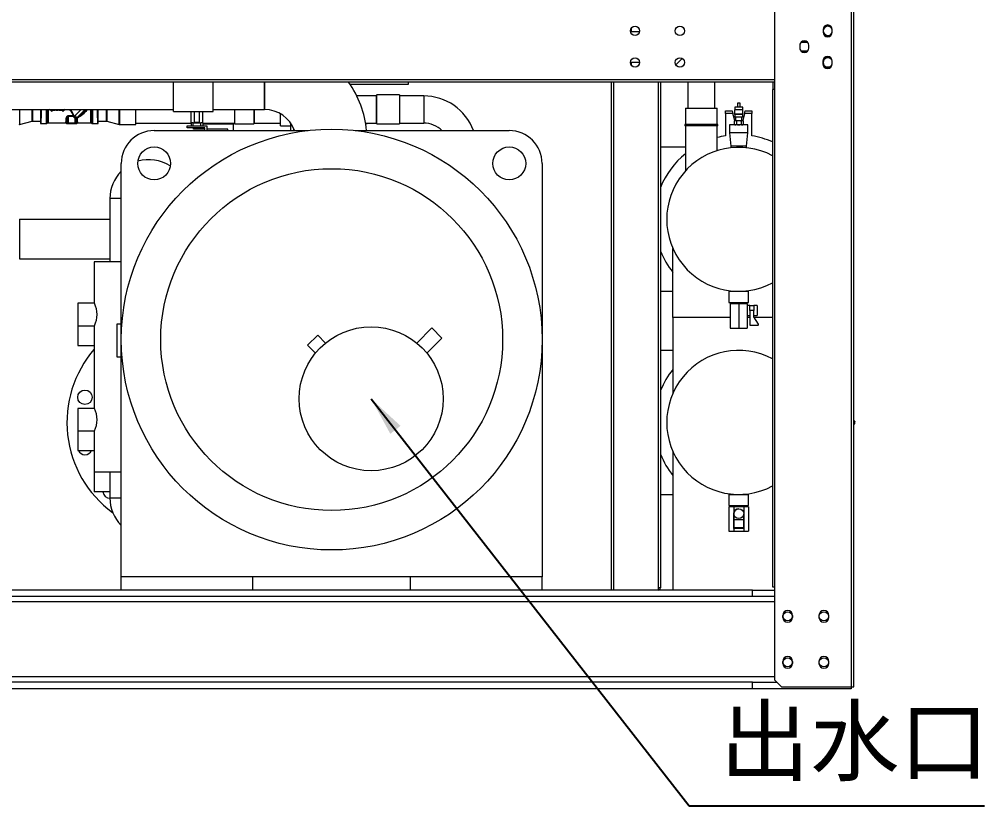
# Model space of a CAD drawing. Header units: millimetres. Extents: x 113490 to 142599, y -20467 to 115.
# Drawn here: x 119831 to 121299, y -8507 to -7311 of the extents above; entities that cross this region are included whole.
import ezdxf

# ---------------------------------------------------------------- set-up
doc = ezdxf.new("R2010")
doc.units = ezdxf.units.MM
doc.layers.add('DV1_0', color=7, linetype='Continuous')
doc.styles.get("Standard").update_dxf_attribs({"font": 'msyh.ttf'})
doc.dimstyles.new('ISO-25', dxfattribs={"dimtxt": 2.5, "dimasz": 2.5, "dimexe": 1.25, "dimexo": 0.625, "dimtad": 1, "dimtxsty": 'Standard', "dimcen": 2.5, "dimadec": 0, "dimazin": 0, "dimtfac": 1, "dimtmove": 0, "dimatfit": 3, "dimfxl": 1, "dimarcsym": 0})

msp = doc.modelspace()

# ---------------------------------------------------------------- linework, layer by layer
at = {"layer": 'DV1_0', "color": 7, "linetype": 'Continuous', "lineweight": 20}
for p, q in [((121096.8, -8326), (121096.8, -6153)), ((120980.4, -7402.8), (118982.4, -7402.8)), ((120735, -7406.4), (120735, -8179)), ((120802.8, -7406.4), (120802.8, -8175.4)), ((120446.4, -7427.3), (120446.4, -7468.6)), ((120980.4, -8174), (120980.4, -7417.4)), ((119831.7, -7448), (119831.7, -7470.6)), ((119850.7, -7465.5), (119850.7, -7448)), ((119851.2, -7448), (119851.2, -7465.5)), ((119872.2, -7448), (119872.2, -7469.5)), ((119873.9, -7448), (119873.9, -7469)), ((119875.6, -7468.5), (119875.6, -7448)), ((119913.1, -7457.4), (119906, -7457.4)), ((119906, -7458.3), (119906, -7457.4)), ((119914.1, -7457.3), (119913.1, -7458.3)), ((119913.1, -7457.4), (119913.1, -7458.3)), ((119915.1, -7458.4), (119914.1, -7457.3)), ((119919.3, -7460.2), (119931.6, -7448)), ((119939.4, -7448), (119939.4, -7468.5)), ((119941.1, -7448), (119941.1, -7469)), ((119942.7, -7448), (119942.7, -7469.5)), ((119963.7, -7465.5), (119963.7, -7448)), ((119964.2, -7448), (119964.2, -7465.5)), ((119983.2, -7470.6), (119983.2, -7448)), ((119983.7, -7448), (119983.7, -7470.6)), ((120916.5, -7454), (120905.4, -7454)), ((120945.4, -7454), (120934.4, -7454)), ((119904, -7468.9), (119903.7, -7469.2)), ((119904, -7463.6), (119904, -7468.9)), ((119906, -7468.9), (119904, -7468.9)), ((119906, -7458.3), (119913.1, -7458.3)), ((119906, -7468.9), (119906, -7458.3)), ((119915.9, -7468.9), (119906, -7468.9)), ((119906, -7468.9), (119906, -7469.5)), ((119913.1, -7458.3), (119914.2, -7459.4)), ((119914.2, -7459.4), (119915.1, -7458.4)), ((119915.9, -7460.5), (119916.4, -7459.2)), ((119915.9, -7460.5), (119915.9, -7468.9)), ((119917.9, -7468.9), (119915.9, -7468.9)), ((119915.9, -7469.5), (119915.9, -7468.9)), ((119917.8, -7462.1), (119917.9, -7463.6)), ((119917.9, -7468.9), (119917.9, -7463.6)), ((119918.2, -7469.2), (119917.9, -7468.9)), ((119919.3, -7460.2), (119919, -7460.4)), ((119919.9, -7462.3), (119919.6, -7460.9)), ((120095.5, -7472.9), (120095.5, -7468.2)), ((120107.5, -7472.9), (120107.5, -7468.2)), ((120248.7, -7480), (120248.7, -7477.3)), ((119986.4, -7583.6), (119969.1, -7583.6)), ((120948.4, -7753.7), (120942.4, -7753.7)), ((120918, -8083.7), (120933, -8083.7)), ((120980.4, -8197), (118982.4, -8197)), ((120980.4, -8311), (118982.4, -8311))]:
    msp.add_line(p, q, dxfattribs=at)
at = {"layer": 'DV1_0', "color": 7, "linetype": 'Continuous', "lineweight": 15}
for p, q in [((121100.4, -8326), (121100.4, -6153)), ((120980.4, -7417.4), (120980.4, -7287.4)), ((120761.9, -7324.5), (120761.9, -7329.8)), ((121062.7, -7320.9), (121057.7, -7320.9)), ((120774.6, -7329.8), (120761.9, -7329.8)), ((121053.7, -7326.4), (121053.7, -7330.4)), ((121057.7, -7335.9), (121062.7, -7335.9)), ((121067.7, -7330.4), (121067.7, -7326.4)), ((121018.2, -7350.4), (121018.2, -7354.4)), ((121018.6, -7356.5), (121018.6, -7348.3)), ((121020.4, -7345.4), (121030.1, -7345.4)), ((121029.6, -7344.9), (121020.9, -7344.9)), ((121032.2, -7354.4), (121032.2, -7350.4)), ((121030.1, -7359.4), (121020.4, -7359.4)), ((121020.9, -7359.9), (121029.6, -7359.9)), ((121057.7, -7368.9), (121062.7, -7368.9)), ((120761.9, -7375.8), (120774.7, -7375.8)), ((120761.9, -7375.8), (120761.9, -7380.3)), ((120839.5, -7370.3), (120829.9, -7379.9)), ((120839.5, -7370.3), (120829.9, -7379.9)), ((121053.5, -7374.4), (121053.5, -7378.4)), ((121062.7, -7383.9), (121057.7, -7383.9)), ((121067.5, -7378.4), (121067.5, -7374.4)), ((120980.4, -7406.4), (118982.4, -7406.4)), ((120066, -7451), (120066, -7406.4)), ((120126, -7451), (120126, -7406.4)), ((120204.4, -7406.4), (120204.4, -7448)), ((120204.4, -7448), (120204.4, -7406.4)), ((120334.3, -7409.5), (120423.2, -7409.5)), ((120423.2, -7409.5), (120423.2, -7406.4)), ((120731.4, -7406.4), (120731.4, -8179)), ((120806.4, -7406.4), (120806.4, -8175.4)), ((120806.4, -7406.4), (120806.4, -8175.4)), ((120847.8, -7406.4), (120847.8, -7446)), ((120889.1, -7446), (120889.1, -7406.4)), ((120977.3, -7406.4), (120977.3, -7417.4)), ((120373.9, -7427.3), (120344.5, -7427.3)), ((120374.9, -7425.9), (120373.9, -7426.9)), ((120373.9, -7426.9), (120373.9, -7469)), ((120374.9, -7470), (120374.9, -7425.9)), ((120409.5, -7425.9), (120374.9, -7425.9)), ((120409.5, -7425.9), (120409.5, -7470)), ((120446.4, -7427.3), (120409.5, -7427.3)), ((120976.8, -7417.4), (120976.8, -8174)), ((120980.4, -7417.4), (120976.8, -7417.4)), ((120923.4, -7440.5), (120923.7, -7440.5)), ((120923.4, -7440.5), (120923.4, -7444.5)), ((120923.5, -7438.5), (120923.7, -7438.5)), ((120923.5, -7438.5), (120923.5, -7440.5)), ((120927.2, -7438.5), (120923.7, -7438.5)), ((120923.7, -7438.5), (120923.7, -7440.5)), ((120927.4, -7438.5), (120927.2, -7438.5)), ((120927.2, -7438.5), (120927.2, -7440.5)), ((120927.2, -7440.5), (120927.4, -7440.5)), ((120927.4, -7440.5), (120927.4, -7438.5)), ((120927.4, -7444.5), (120927.4, -7440.5)), ((119746, -7448), (120066, -7448)), ((119881, -7451), (119877.5, -7448)), ((119881, -7448), (119881, -7451)), ((119882.5, -7449.5), (119882.5, -7448)), ((119885.5, -7449.5), (119882.5, -7449.5)), ((119885.5, -7448), (119885.5, -7449.5)), ((119887, -7449.5), (119887, -7448)), ((119890, -7449.5), (119887, -7449.5)), ((119890, -7448), (119890, -7449.5)), ((119891.5, -7449.5), (119891.5, -7448)), ((119897.5, -7449.5), (119891.5, -7449.5)), ((119901, -7448), (119897.5, -7451)), ((119897.5, -7451), (119897.5, -7449.5)), ((120008.5, -7470.6), (120008.5, -7448)), ((120066, -7451), (120126, -7451)), ((120092.5, -7468.2), (120092.5, -7451)), ((120097.5, -7451), (120097.5, -7467.9)), ((120105.5, -7467.9), (120105.5, -7451)), ((120110.5, -7468.2), (120110.5, -7451)), ((120126, -7448), (120204.4, -7448)), ((120158.5, -7448), (120158.5, -7470)), ((120187.9, -7448), (120187.9, -7470)), ((120188.9, -7469), (120188.9, -7448)), ((120228.7, -7473), (120228.7, -7454.5)), ((120844.4, -7446), (120892.4, -7446)), ((120844.4, -7446), (120844.4, -7470.7)), ((120892.4, -7470.7), (120892.4, -7446)), ((120905.4, -7454), (120905.4, -7450)), ((120905.4, -7450), (120915.4, -7450)), ((120905.4, -7454), (120905.4, -7488)), ((120915.4, -7450), (120916.5, -7454)), ((120919.3, -7464.6), (120916.5, -7454)), ((120919.4, -7448.5), (120919.2, -7448.7)), ((120931.7, -7448.7), (120919.2, -7448.7)), ((120919.2, -7448.7), (120919.2, -7455.2)), ((120931.7, -7455.2), (120919.2, -7455.2)), ((120919.2, -7455.2), (120919.4, -7455.5)), ((120931.4, -7444.5), (120919.4, -7444.5)), ((120919.4, -7444.5), (120919.4, -7448.5)), ((120931.4, -7448.5), (120919.4, -7448.5)), ((120931.4, -7455.5), (120919.4, -7455.5)), ((120919.4, -7455.5), (120919.4, -7459.5)), ((120931.4, -7448.5), (120931.4, -7444.5)), ((120931.7, -7448.7), (120931.4, -7448.5)), ((120931.4, -7455.5), (120931.7, -7455.2)), ((120931.4, -7459.5), (120931.4, -7455.5)), ((120934.4, -7454), (120931.6, -7464.6)), ((120931.7, -7455.2), (120931.7, -7448.7)), ((120934.4, -7454), (120935.4, -7450)), ((120935.4, -7450), (120945.4, -7450)), ((120945.4, -7450), (120945.4, -7454)), ((120945.4, -7488), (120945.4, -7454)), ((119831.7, -7470.6), (119850.7, -7465.5)), ((119851.2, -7465.5), (119863.5, -7465.5)), ((119864.5, -7469.5), (119872.2, -7469.5)), ((119875.6, -7468.5), (119901.5, -7468.5)), ((119903.2, -7469.5), (119903.7, -7469.5)), ((119903.7, -7469.2), (119903.7, -7469.5)), ((119903.7, -7469.5), (119903.8, -7469.5)), ((119903.8, -7469.5), (119904.1, -7469.5)), ((119904.1, -7469.5), (119906, -7469.5)), ((119906, -7469.5), (119915.9, -7469.5)), ((119915.9, -7469.5), (119917.8, -7469.5)), ((119917.8, -7469.5), (119918.2, -7469.5)), ((119918.3, -7469.5), (119918.2, -7469.2)), ((119918.2, -7469.5), (119918.3, -7469.5)), ((119918.3, -7469.5), (119918.7, -7469.5)), ((119920.5, -7468.5), (119939.4, -7468.5)), ((119942.7, -7469.5), (119950.5, -7469.5)), ((119951.5, -7465.5), (119963.7, -7465.5)), ((119964.2, -7465.5), (119983.2, -7470.6)), ((119983.7, -7470.6), (120008.5, -7470.6)), ((120008.5, -7468.6), (120092.5, -7468.6)), ((120092.5, -7468.2), (120092.5, -7472.9)), ((120095.5, -7468.2), (120092.5, -7468.2)), ((120095.5, -7468.2), (120107.5, -7468.2)), ((120105.5, -7467.9), (120097.5, -7467.9)), ((120110.5, -7468.2), (120107.5, -7468.2)), ((120110.5, -7468.2), (120110.5, -7472.9)), ((120110.5, -7468.6), (120158.5, -7468.6)), ((120110.5, -7469.7), (120156.4, -7469.7)), ((120148.4, -7468.6), (120148.4, -7469.7)), ((120156.4, -7469.7), (120156.4, -7468.6)), ((120156.4, -7469.7), (120156.4, -7480)), ((120158.5, -7470), (120187.9, -7470)), ((120187.9, -7470), (120188.9, -7469)), ((120188.9, -7468.6), (120228.7, -7468.6)), ((120243.7, -7468.3), (120243.7, -7480)), ((120358, -7468.6), (120373.9, -7468.6)), ((120360.4, -7469.9), (120358.3, -7469.9)), ((120360.4, -7469.9), (120360.4, -7468.6)), ((120373.9, -7469), (120374.9, -7470)), ((120374.9, -7470), (120409.5, -7470)), ((120409.5, -7468.6), (120446.4, -7468.6)), ((120893.4, -7470.7), (120843.4, -7470.7)), ((120843.4, -7470.7), (120843.4, -7472.7)), ((120893.4, -7472.7), (120843.4, -7472.7)), ((120844.4, -7472.7), (120844.4, -7541.3)), ((120892.4, -7510.6), (120892.4, -7472.7)), ((120893.4, -7472.7), (120893.4, -7470.7)), ((120939.4, -7471.5), (120911.4, -7471.5)), ((120911.4, -7471.5), (120911.4, -7483.5)), ((120919.4, -7464.5), (120918.4, -7465.5)), ((120918.4, -7465.5), (120918.4, -7470.5)), ((120918.4, -7470.5), (120919.4, -7471.5)), ((120931.4, -7459.5), (120919.4, -7459.5)), ((120919.4, -7464.5), (120931.4, -7464.5)), ((120920.7, -7459.5), (120920.7, -7464.5)), ((120921.9, -7465.5), (120921.9, -7470.5)), ((120928.9, -7465.5), (120928.9, -7470.5)), ((120930.2, -7464.5), (120930.2, -7459.5)), ((120932.4, -7465.5), (120931.4, -7464.5)), ((120931.4, -7471.5), (120932.4, -7470.5)), ((120932.4, -7465.5), (120932.4, -7470.5)), ((120939.4, -7483.5), (120939.4, -7471.5)), ((120036.4, -7480), (120270.7, -7480)), ((120086.4, -7475.9), (120086.4, -7472.9)), ((120086.4, -7472.9), (120116.4, -7472.9)), ((120113.4, -7475.9), (120086.4, -7475.9)), ((120096.4, -7477.7), (120096.4, -7475.9)), ((120113.4, -7477.7), (120096.4, -7477.7)), ((120113.4, -7480), (120113.4, -7475.9)), ((120116.4, -7472.9), (120116.4, -7480)), ((120148.4, -7477.7), (120116.4, -7477.7)), ((120148.4, -7480), (120148.4, -7477.7)), ((120228.7, -7473), (120243.7, -7473)), ((120342.2, -7480), (120576.4, -7480)), ((120939.4, -7483.5), (120911.4, -7483.5)), ((120911.4, -7483.5), (120913.4, -7503.5)), ((120937.4, -7503.5), (120939.4, -7483.5)), ((120844.4, -7505.5), (120806.4, -7505.5)), ((120937.4, -7503.5), (120913.4, -7503.5)), ((120913.4, -7503.5), (120913.4, -7506.1)), ((120937.4, -7506.1), (120937.4, -7503.5)), ((119986.4, -7798), (119986.4, -7530)), ((120626.4, -7530), (120626.4, -7798)), ((119969.1, -7583.6), (119969.1, -7679.8)), ((119831.4, -7615), (119969.1, -7615)), ((119831.4, -7615), (119831.4, -7675)), ((120825.4, -7764.5), (120825.4, -7659.6)), ((119831.4, -7675), (119969.1, -7675)), ((119986.4, -7679.8), (119945.4, -7679.8)), ((119945.4, -7679.8), (119945.4, -7742.8)), ((120806.4, -7724.5), (120825.4, -7724.5)), ((120910.5, -7724.5), (120940.4, -7724.5)), ((120910.5, -7724.5), (120910.5, -7741.5)), ((120912, -7723.6), (120912, -7724.5)), ((120938.9, -7724.5), (120938.9, -7723.6)), ((120940.4, -7741.5), (120940.4, -7724.5)), ((119920.4, -7742.8), (119920.4, -7776.8)), ((119945.4, -7742.8), (119920.4, -7742.8)), ((120910.5, -7741.5), (120940.4, -7741.5)), ((120912.4, -7741.5), (120912.4, -7743.5)), ((120912.4, -7743.5), (120912.4, -7780.5)), ((120918.9, -7743.5), (120912.4, -7743.5)), ((120925.4, -7743.5), (120918.9, -7743.5)), ((120925.4, -7743.5), (120925.4, -7780.5)), ((120931.9, -7743.5), (120925.4, -7743.5)), ((120938.4, -7743.5), (120931.9, -7743.5)), ((120938.4, -7743.5), (120938.4, -7741.5)), ((120938.4, -7743.5), (120938.4, -7780.5)), ((120942.4, -7746.2), (120938.4, -7746.2)), ((120942.4, -7753.7), (120942.4, -7746.2)), ((120942.4, -7746.2), (120948.4, -7746.2)), ((120948.4, -7746.2), (120948.4, -7753.7)), ((120953.4, -7746.2), (120948.4, -7746.2)), ((120953.4, -7746.2), (120953.4, -7761.2)), ((120912.4, -7764.5), (120825.4, -7764.5)), ((120825.4, -7764.5), (120825.4, -7879.4)), ((120912.4, -7764.5), (120825.4, -7764.5)), ((120938.4, -7761.2), (120942.4, -7761.2)), ((120942.4, -7764.5), (120938.4, -7764.5)), ((120942.4, -7764.5), (120938.4, -7764.5)), ((120942.4, -7753.7), (120942.4, -7776.2)), ((120948.4, -7763.2), (120948.4, -7753.7)), ((120948.4, -7761.2), (120953.4, -7761.2)), ((120955.5, -7774.7), (120948.4, -7763.2)), ((120976.8, -7764.5), (120949.2, -7764.5)), ((120976.8, -7764.5), (120949.2, -7764.5)), ((119920.4, -7776.8), (119920.4, -7806.8)), ((119920.4, -7776.8), (119945.5, -7776.8)), ((119945.4, -7776.5), (119945.4, -7902.8)), ((119980.4, -7773.8), (119986.4, -7773.8)), ((119980.4, -7824.8), (119980.4, -7773.8)), ((120458.5, -7780.3), (120435.7, -7803.2)), ((120474.1, -7795.9), (120458.5, -7780.3)), ((120912.4, -7780.5), (120925.4, -7780.5)), ((120925.4, -7780.5), (120938.4, -7780.5)), ((120942.4, -7776.2), (120954.7, -7776.2)), ((120269.5, -7806.6), (120285.1, -7791)), ((120297.2, -7803.2), (120285.1, -7791)), ((119920.4, -7806.8), (119945.4, -7806.8)), ((119986.4, -8159), (119986.4, -7798)), ((120269.5, -7806.6), (120281.6, -7818.7)), ((120451.3, -7818.7), (120474.1, -7795.9)), ((120626.4, -7798), (120626.4, -8159)), ((119986.4, -7824.8), (119980.4, -7824.8)), ((120825.4, -7814.5), (120806.4, -7814.5)), ((119920.4, -7902.8), (119920.4, -7936.8)), ((119945.4, -7902.8), (119920.4, -7902.8)), ((121101.9, -7922), (121100.4, -7922)), ((121100.4, -7922.4), (121101.9, -7922.4)), ((121100.4, -7923.7), (121101.9, -7923.7)), ((121101.9, -7924.2), (121100.4, -7924.2)), ((121100.4, -7926), (121101.9, -7926)), ((121101.9, -7922), (121101.9, -7922.4)), ((121101.9, -7923.7), (121101.9, -7922.4)), ((121101.9, -7926), (121101.9, -7924.2)), ((119920.4, -7936.8), (119920.4, -7966.8)), ((119920.4, -7936.8), (119945.5, -7936.8)), ((119945.4, -7936.5), (119945.4, -7999.8)), ((119920.4, -7966.8), (119945.4, -7966.8)), ((120825.4, -7968.6), (120825.4, -8179)), ((119945.4, -7999.8), (119945.4, -8029.8)), ((119986.4, -7999.8), (119945.4, -7999.8)), ((119969.1, -7999.8), (119969.1, -8039)), ((119969.1, -8029.8), (119945.4, -8029.8)), ((120806.4, -8033.5), (120825.4, -8033.5)), ((120910.5, -8033.5), (120940.4, -8033.5)), ((120910.5, -8033.5), (120910.5, -8050.5)), ((120912, -8032.6), (120912, -8033.5)), ((120938.9, -8033.5), (120938.9, -8032.6)), ((120940.4, -8050.5), (120940.4, -8033.5)), ((120910.4, -8052.5), (120910.4, -8089.5)), ((120914.2, -8052.5), (120910.4, -8052.5)), ((120910.5, -8050.5), (120940.4, -8050.5)), ((120912.5, -8050.5), (120912.5, -8052.5)), ((120917.9, -8052.5), (120914.2, -8052.5)), ((120917.9, -8052.5), (120917.9, -8089.5)), ((120925.5, -8052.5), (120917.9, -8052.5)), ((120933, -8052.5), (120925.5, -8052.5)), ((120933, -8052.5), (120933, -8062.7)), ((120936.7, -8052.5), (120933, -8052.5)), ((120940.5, -8052.5), (120936.7, -8052.5)), ((120938.5, -8052.5), (120938.5, -8050.5)), ((120940.5, -8052.5), (120940.5, -8089.5)), ((120918, -8072.2), (120918, -8062.7)), ((120933, -8072.2), (120918, -8072.2)), ((120918, -8083.7), (120918, -8072.2)), ((120933, -8062.7), (120933, -8089.5)), ((120933, -8072.2), (120933, -8063)), ((120933, -8083.7), (120933, -8072.2)), ((120918, -8085.2), (120918, -8083.7)), ((120933, -8085.2), (120918, -8085.2)), ((120933, -8083.7), (120933, -8085.2)), ((120910.4, -8089.5), (120917.9, -8089.5)), ((120917.9, -8089.5), (120933, -8089.5)), ((120933, -8089.5), (120940.5, -8089.5)), ((119986.4, -8179), (119986.4, -8159)), ((120186.4, -8159), (119986.4, -8159)), ((120186.4, -8179), (120186.4, -8159)), ((120426.4, -8159), (120186.4, -8159)), ((120626.4, -8159), (120426.4, -8159)), ((120426.4, -8179), (120426.4, -8159)), ((120626.4, -8179), (120626.4, -8159)), ((120806.4, -8175.4), (120802.8, -8175.4)), ((120802.8, -8175.4), (120802.8, -8179)), ((120802.8, -8175.4), (120802.8, -8176)), ((120806.4, -8175.4), (120806.4, -8175.4)), ((120976.8, -8174), (120980.4, -8174)), ((120980.4, -8316), (120980.4, -8174)), ((120946.4, -8179), (118982.4, -8179)), ((120946.4, -8189), (118982.4, -8189)), ((120946.4, -8179), (120980.4, -8179)), ((120946.4, -8189), (120946.4, -8179)), ((120980.4, -8189), (120946.4, -8189)), ((120992.4, -8220.5), (120992.4, -8217.5)), ((121007.4, -8217.5), (121007.4, -8220.5)), ((121047.4, -8217.5), (121047.4, -8220.5)), ((121062.4, -8220.5), (121062.4, -8217.5)), ((120992.4, -8290.5), (120992.4, -8287.5)), ((121007.4, -8287.5), (121007.4, -8290.5)), ((121047.4, -8287.5), (121047.4, -8290.5)), ((121062.4, -8290.5), (121062.4, -8287.5)), ((120946.4, -8319), (118979.4, -8319)), ((120946.4, -8329), (120946.4, -8319)), ((120946.4, -8319), (120983.4, -8319)), ((120990.4, -8326), (120980.4, -8316)), ((120981.9, -8317.5), (120981.9, -8319)), ((120981.9, -8319), (120983.4, -8319)), ((120946.4, -8329), (118944.9, -8329)), ((121096.4, -8329), (120946.4, -8329)), ((120990.4, -8326), (121096.8, -8326)), ((121096.4, -8326), (121096.4, -8329)), ((121096.8, -8326), (121100.4, -8326))]:
    msp.add_line(p, q, dxfattribs=at)
for centre, radius in [((120767.7, -7328.4), 7), ((120835.9, -7328.4), 7), ((120767.7, -7376.4), 7), ((120835.9, -7376.4), 7), ((120306.4, -7798), 320), ((120036.4, -7530), 25), ((120576.4, -7530), 25), ((120306.4, -7798), 260), ((120366.4, -7888), 109.5), ((119931.2, -7885.8), 11), ((120925.5, -8062.7), 7.5), ((120999.9, -8219), 7), ((121054.9, -8219), 7), ((120999.9, -8289), 7), ((121054.9, -8289), 7)]:
    msp.add_circle(centre, radius, dxfattribs=at)
for centre, radius, start, end in [((121060.7, -7326.4), 7, 0, 180), ((121060.9, -7328.4), 7, 13.7291, 346.2709), ((121057.7, -7328.4), 7.5, 90, 101.7014), ((121062.7, -7328.4), 7.5, 66.0662, 90), ((121060.7, -7330.4), 7, 180, 0), ((121057.7, -7328.4), 7.5, 258.2986, 270), ((121062.7, -7328.4), 7.5, 270, 293.9339), ((121025.2, -7350.4), 7, 0, 180), ((121025.2, -7354.4), 7, 180, 0), ((121060.5, -7374.4), 7, 0, 180), ((121060.9, -7376.4), 7, 19.687, 340.313), ((121057.7, -7376.4), 7.5, 90, 103.8306), ((121062.7, -7376.4), 7.5, 68.8742, 90), ((121060.5, -7378.4), 7, 180, 0), ((121057.7, -7376.4), 7.5, 256.1694, 270), ((121062.7, -7376.4), 7.5, 270, 291.1257), ((120204.4, -7496), 156, 5.8868, 35.0548), ((120446.4, -7508), 80.6, 20.3201, 90), ((145582.1, -7448.2), 25718.7, 179.99958, 180.04688), ((120204.4, -7496), 48, 19.4712, 90), ((119831.2, -7468.6), 2, 270, 284.7942), ((119851.2, -7467.5), 2, 90, 104.7942), ((119864.5, -7467.5), 2.01, 240.0725, 269.9217), ((119872.2, -7466.5), 3, 270, 303.5573), ((119875.6, -7471.5), 3, 90, 123.5573), ((119901.5, -7470.5), 2.02, 30.3836, 89.648), ((119920.5, -7470.5), 2.02, 90.354, 149.6143), ((119939.4, -7471.5), 3, 56.4427, 90), ((119942.7, -7466.5), 3, 236.4427, 270), ((120275.7, -7448), 326, 183.6685, 183.7818), ((119950.5, -7467.5), 2.01, 270.0804, 299.9254), ((119963.7, -7467.5), 2, 75.2058, 90), ((119983.7, -7468.6), 2, 255.2058, 270), ((120446.4, -7508), 39.4, 45.3328, 90), ((120036.4, -7530), 50, 90, 180), ((120576.4, -7530), 50, 0, 90), ((120925.4, -7615), 128.5, 98.954, 104.8854), ((120925.4, -7615), 128.5, 66.4218, 81.046), ((120925.4, -7615), 128.5, 129.0817, 157.8421), ((120925.4, -7615), 109.5, 62.0042, 297.9958), ((120028.4, -7583.6), 59.3, 57.0401, 106.2288), ((120028.4, -7583.6), 59.3, 135.236, 180), ((120925.4, -7615), 128.5, 202.1579, 218.903), ((119911.4, -7759.8), 38.1, 333.4745, 26.5255), ((120954.7, -7775.2), 1, 270, 31.6075), ((120073.7, -7924), 170, 138.9858, 233.7354), ((120925.4, -7924), 109.5, 62.0042, 297.9958), ((120925.4, -7924), 128.5, 141.097, 157.8421), ((119911.4, -7919.8), 38.1, 333.4745, 26.5255), ((119931.2, -7962.1), 11, 169.0275, 190.9725), ((119931.2, -7962.1), 11, 204.8322, 335.1678), ((120925.4, -7924), 128.5, 202.1579, 218.903), ((119969.4, -8028.3), 11, 187.8224, 268.5211), ((120028.4, -8039), 59.3, 180, 224.7544), ((120925.5, -8062.7), 7.5, 90, 180), ((120802.8, -8175.4), 0.6, 270, 0), ((120802.8, -8175.4), 3.6, 270, 0), ((120802.8, -8175.4), 3.6, 270, 0), ((120999.9, -8217.5), 7.5, 0, 180), ((120999.9, -8220.5), 7.5, 180, 0), ((121054.9, -8217.5), 7.5, 0, 180), ((121054.9, -8220.5), 7.5, 180, 0), ((120999.9, -8287.5), 7.5, 0, 180), ((121054.9, -8287.5), 7.5, 0, 180), ((120999.9, -8290.5), 7.5, 180, 0), ((121054.9, -8290.5), 7.5, 180, 0)]:
    msp.add_arc(centre, radius, start, end, dxfattribs=at)
at = {"layer": 'DV1_0', "color": 7, "linetype": 'Continuous', "lineweight": 20}
for centre, radius, start, end in [((119513, -7447.1), 352.1, 356.3567, 359.8573), ((119913.8, -7461.1), 3.77, 85.7967, 100.6186), ((119886.3, -7409), 60.9, 302.8598, 320.1595), ((119887.2, -7405.7), 64, 300.7882, 318.3929), ((120275.7, -7448), 326, 180, 183.6685), ((119917.4, -7456.1), 3.15, 225.4179, 252.8698), ((119910.4, -7468.6), 9.8, 40.8545, 55.4811), ((119920, -7462.4), 2.21, 115.9592, 173.2432), ((119918.2, -7462.2), 1.94, 42.1886, 65.5358), ((119918.6, -7461.9), 1.85, 42.4801, 68.5247), ((119911.9, -7446.4), 16.4, 298.1637, 299.6138)]:
    msp.add_arc(centre, radius, start, end, dxfattribs=at)
for centre, major_axis, ratio, start_param, end_param in [((119903.5, -7448), (0, -22.5), 0.034921, 0.335585, 0.799942), ((119905.7, -7469.2), (-1.41, 1.41), 0.998783, 0.786007, 0.913983), ((119906, -7468.9), (-1.41, 1.41), 0.998783, 0.786007, 1.069954), ((119915.9, -7468.9), (1.41, 1.41), 0.998783, 5.213232, 5.497178), ((119918.5, -7448), (0, -22.5), 0.034921, -0.799942, -0.335585), ((119916.2, -7469.2), (1.41, 1.41), 0.998783, 5.369203, 5.497178), ((119983.4, -8039), (-14.3, 0), 0.000007, 4.501029, 6.282698)]:
    msp.add_ellipse(centre, major_axis=major_axis, ratio=ratio, start_param=start_param, end_param=end_param, dxfattribs=at)
for points, knots in [([(119906, -7457.4), (119905.6, -7457.4), (119904.9, -7457.6), (119904, -7458.2), (119902.6, -7459.8), (119902.1, -7461.2), (119902, -7462.3)], [0, 0, 0, 0, 0.142857, 0.285714, 0.428571, 1, 1, 1, 1]), ([(119907.1, -7448), (119908.3, -7449.1), (119910.2, -7451.1), (119912.2, -7454.4), (119912.9, -7456.4), (119913.1, -7457.4)], [0.7569163, 0.7569163, 0.7569163, 0.7569163, 0.8571429, 0.9285714, 1, 1, 1, 1]), ([(119914.1, -7457.3), (119913.8, -7456.3), (119913.1, -7454.1), (119911.2, -7450.9), (119909.6, -7448.9), (119908.6, -7447.9)], [0, 0, 0, 0, 0.0714286, 0.1428571, 0.2229113, 0.2229113, 0.2229113, 0.2229113]), ([(119925.5, -7448), (119924.8, -7448.7), (119921, -7452.6), (119917.4, -7456.1), (119915.1, -7458.4)], [0.4618611, 0.4618611, 0.4618611, 0.4618611, 0.5669601, 1, 1, 1, 1]), ([(119902, -7462.3), (119902, -7464.5), (119901.8, -7467.5), (119901.6, -7468.5), (119901.5, -7468.5)], [0, 0, 0, 0, 0.571429, 1, 1, 1, 1]), ([(119904, -7463.6), (119904, -7463.3), (119903.6, -7462.6), (119902.6, -7462.3), (119902, -7462.3)], [0, 0, 0, 0, 0.428571, 1, 1, 1, 1]), ([(119904, -7463.6), (119904.1, -7462.5), (119904.3, -7460.9), (119905, -7459.3), (119905.5, -7458.5), (119905.8, -7458.3), (119906, -7458.3)], [0, 0, 0, 0, 0.571429, 0.714286, 0.857143, 1, 1, 1, 1]), ([(119919, -7460.4), (119918.9, -7460.2), (119918.2, -7459.8), (119917.1, -7459.4), (119916.4, -7459.2)], [0, 0, 0, 0, 0.428571, 1, 1, 1, 1]), ([(119917.8, -7462.1), (119917.8, -7462.1), (119917.8, -7462.1), (119917.9, -7462), (119917.9, -7461.8), (119918.1, -7461.7), (119918.2, -7461.5), (119918.4, -7461.4), (119918.6, -7461.3), (119918.7, -7461.2), (119918.9, -7461.1), (119919.1, -7461), (119919.4, -7460.9), (119919.5, -7460.9), (119919.6, -7460.9)], [0, 0, 0, 0, 0.051084, 0.109698, 0.176031, 0.250084, 0.363082, 0.499964, 0.555303, 0.62181, 0.699534, 0.788492, 0.888668, 1, 1, 1, 1]), ([(119919.9, -7462.3), (119919.3, -7462.3), (119918.3, -7462.6), (119917.9, -7463.3), (119917.9, -7463.6)], [0, 0, 0, 0, 0.571429, 1, 1, 1, 1]), ([(119920.5, -7468.5), (119920.4, -7468.5), (119920.2, -7467.5), (119920, -7464.5), (119919.9, -7462.3)], [0, 0, 0, 0, 0.428571, 1, 1, 1, 1])]:
    msp.add_open_spline(points, degree=3, knots=knots, dxfattribs=at)
at = {"layer": 'DV1_0', "color": 7, "linetype": 'Continuous', "lineweight": 15}
for points, knots in [([(119951.5, -7469.2), (119951.5, -7469.2), (119951.5, -7469.2), (119951.5, -7469.2), (119951.5, -7469.1), (119951.5, -7469.1), (119951.5, -7469), (119951.5, -7468.9), (119951.5, -7468.9), (119951.5, -7468.7), (119951.5, -7468.6), (119951.5, -7468.5), (119951.5, -7468.3), (119951.5, -7468.1), (119951.5, -7467.9), (119951.5, -7467.7), (119951.5, -7467.3), (119951.5, -7466.6), (119951.5, -7465.5), (119951.5, -7464.2), (119951.5, -7462.5), (119951.5, -7460), (119951.5, -7457), (119951.5, -7453.9), (119951.5, -7450.9), (119951.5, -7448.9), (119951.5, -7448)], [0, 0, 0, 0, 0.0069396, 0.014082, 0.0214271, 0.0289744, 0.0367236, 0.0446743, 0.052826, 0.0611782, 0.0697303, 0.0784815, 0.0874313, 0.0965788, 0.1059233, 0.1154642, 0.1252007, 0.1562351, 0.1874103, 0.2187264, 0.2501753, 0.3070497, 0.3604162, 0.410338, 0.4568852, 0.5000064, 0.5000064, 0.5000064, 0.5000064]), ([(120918.4, -7465.5), (120918.7, -7465.2), (120919, -7465), (120919.4, -7464.7), (120919.6, -7464.6), (120919.9, -7464.6), (120920, -7464.5), (120920.5, -7464.5), (120920.8, -7464.6), (120921.4, -7465), (120921.7, -7465.2), (120921.9, -7465.5)], [0, 0, 0, 0, 0.25, 0.25, 0.375, 0.375, 0.5, 0.5, 0.75, 0.75, 1, 1, 1, 1]), ([(120918.4, -7470.5), (120918.7, -7470.7), (120919, -7471), (120919.4, -7471.2), (120919.6, -7471.3), (120919.9, -7471.4), (120920, -7471.4), (120920.5, -7471.4), (120920.8, -7471.3), (120921.4, -7471), (120921.7, -7470.7), (120921.9, -7470.5)], [0, 0, 0, 0, 0.25, 0.25, 0.375, 0.375, 0.5, 0.5, 0.75, 0.75, 1, 1, 1, 1]), ([(120921.9, -7465.5), (120922.2, -7465.3), (120922.5, -7465.2), (120923.1, -7465), (120923.4, -7464.9), (120923.9, -7464.7), (120924.2, -7464.6), (120924.8, -7464.6), (120925.1, -7464.5), (120926.1, -7464.5), (120926.7, -7464.6), (120927.5, -7464.9), (120927.8, -7465), (120928.4, -7465.2), (120928.7, -7465.3), (120928.9, -7465.5)], [0, 0, 0, 0, 0.125, 0.125, 0.25, 0.25, 0.375, 0.375, 0.5, 0.5, 0.75, 0.75, 0.875, 0.875, 1, 1, 1, 1]), ([(120921.9, -7470.5), (120922.2, -7470.6), (120922.5, -7470.7), (120923.1, -7471), (120923.4, -7471.1), (120923.9, -7471.2), (120924.2, -7471.3), (120924.8, -7471.4), (120925.1, -7471.4), (120926.1, -7471.4), (120926.7, -7471.3), (120927.5, -7471.1), (120927.8, -7471), (120928.4, -7470.7), (120928.7, -7470.6), (120928.9, -7470.5)], [0, 0, 0, 0, 0.125, 0.125, 0.25, 0.25, 0.375, 0.375, 0.5, 0.5, 0.75, 0.75, 0.875, 0.875, 1, 1, 1, 1]), ([(120928.9, -7465.5), (120929.2, -7465.2), (120929.5, -7465), (120929.9, -7464.7), (120930.1, -7464.6), (120930.4, -7464.6), (120930.5, -7464.5), (120931, -7464.5), (120931.3, -7464.6), (120931.9, -7465), (120932.2, -7465.2), (120932.4, -7465.5)], [0, 0, 0, 0, 0.25, 0.25, 0.375, 0.375, 0.5, 0.5, 0.75, 0.75, 1, 1, 1, 1]), ([(120928.9, -7470.5), (120929.2, -7470.7), (120929.5, -7471), (120929.9, -7471.2), (120930.1, -7471.3), (120930.4, -7471.4), (120930.5, -7471.4), (120931, -7471.4), (120931.3, -7471.3), (120931.9, -7471), (120932.2, -7470.7), (120932.4, -7470.5)], [0, 0, 0, 0, 0.25, 0.25, 0.375, 0.375, 0.5, 0.5, 0.75, 0.75, 1, 1, 1, 1])]:
    msp.add_open_spline(points, degree=3, knots=knots, dxfattribs=at)
at = {"layer": 'DV1_0', "color": 7, "linetype": 'Continuous', "lineweight": 20}
msp.add_open_spline([(119914.2, -7459.4), (119914.7, -7459.8), (119915.3, -7460.2), (119915.9, -7460.5)], degree=3, dxfattribs=at)

# ---------------------------------------------------------------- texts
at = {"color": 1, "insert": (120896.9, -8358.7), "char_height": 100, "attachment_point": 1}
msp.add_mtext('出水口', dxfattribs=at)

# ---------------------------------------------------------------- leaders
at = {"color": 1, "annotation_type": 0, "has_hookline": 1, "hookline_direction": 0, "text_width": 369.5}
msp.add_leader([(120366.4, -7888), (120849.9, -8507), (120909.9, -8507)], dimstyle='ISO-25', override={"dimtxt": 50, "dimasz": 60, "dimexe": 30, "dimexo": 1, "dimgap": 20, "dimdec": 0}, dxfattribs=at)

doc.saveas('drawing.dxf')
